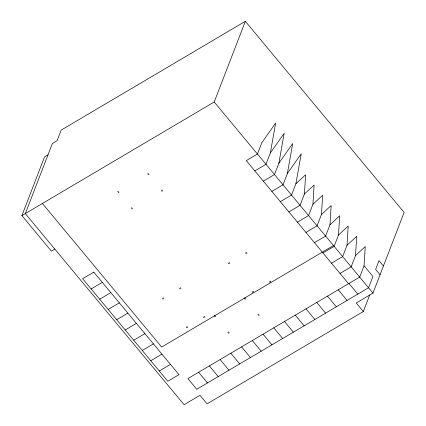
<?xml version="1.0" encoding="UTF-8"?>
<svg xmlns="http://www.w3.org/2000/svg" width="426" height="426" viewBox="0 0 426 426"><rect width="100%" height="100%" fill="white"/><g stroke="black" fill="none" stroke-linecap="round" stroke-linejoin="round"><path stroke-width="0.64" d="M288.887 211.908L300.053 205.311L304.414 194.011L305.607 174.761L295.894 183.76L291.533 195.06L280.367 201.658M297.407 222.164L308.573 215.567L312.934 204.267L314.122 185.017L304.414 194.011M305.927 232.42L317.093 225.823L321.454 214.523L322.642 195.268L312.934 204.267M314.447 242.676L325.613 236.079L329.974 224.779L331.162 205.524L321.454 214.523M322.961 252.932L334.133 246.334L338.489 235.035L339.682 215.78L329.974 224.779M331.481 263.188L342.648 256.59L347.009 245.285L348.202 226.036L338.489 235.035M340.001 273.439L351.168 266.841L355.529 255.541L356.722 236.292L347.009 245.285M364.049 265.797L372.91 276.463L368.549 287.763L196.753 389.263L187.893 378.597L359.688 277.097L364.049 265.797L365.242 246.542L355.529 255.541M254.812 170.89L265.978 164.292L270.334 152.993L275.67 123.002L261.82 142.737L257.458 154.036L246.292 160.634L348.521 283.695M263.327 181.146L274.493 174.548L278.854 163.249L284.19 133.258L270.334 152.993M271.847 191.402L283.013 184.804L287.374 173.504L292.71 143.514L278.854 163.249M295.894 183.76L301.23 153.77L287.374 173.504M54.8 249.072L51.365 251.1L21.886 215.62L44.549 156.885L47.989 154.856M21.886 215.62L214.214 101.984L245.344 21.3L404.114 212.414L372.979 293.093L356.227 302.993L363.314 311.523L207.068 403.843L199.98 395.312L184.091 404.7L25.326 213.586L52.361 143.525L57.084 140.734L61.184 130.111L245.344 21.3M363.314 311.523L369.736 294.883M91.143 288.956L102.315 282.358M99.663 299.212L110.829 292.614M108.183 309.468L119.349 302.87M116.703 319.724L127.869 313.126M125.223 329.98L136.389 323.382M133.743 340.236L144.909 333.638M142.263 350.486L153.429 343.888M333.483 245.552L161.688 347.057L42.419 203.49M150.783 360.742L161.949 354.144M159.297 370.998L170.464 364.4M383.443 265.973L379.012 260.643L375.636 269.402L380.067 274.733M214.214 101.984L372.979 293.093M348.953 283.444L357.813 294.105M338.212 289.786L347.073 300.452M327.477 296.129L336.338 306.795M316.742 302.476L325.597 313.137M306.001 308.818L314.862 319.484M295.266 315.16L304.127 325.826M284.525 321.508L293.386 332.173M273.79 327.85L282.651 338.516M263.055 334.192L271.916 344.858M252.314 340.539L261.175 351.205M241.579 346.881L250.44 357.547M230.844 353.229L239.7 363.889M220.109 359.565L228.964 370.237M209.368 365.907L218.229 376.573M198.633 372.255L207.494 382.921M229.859 263.3A1.124 0.506 59.4 0 1 229.172 262.48M229.002 263.811A1.124 0.506 59.4 0 1 228.315 262.986M247.037 253.15A1.124 0.506 59.4 0 1 246.356 252.33M246.18 253.662A1.124 0.506 59.4 0 1 245.493 252.836M270.893 281.868A1.124 0.506 59.4 0 1 270.206 281.043M270.031 282.374A1.124 0.506 59.4 0 1 269.349 281.549M253.715 292.018A1.124 0.506 59.4 0 1 253.028 291.192M252.852 292.524A1.124 0.506 59.4 0 1 252.171 291.698M204.081 317.674A1.124 0.506 59.4 0 1 203.394 316.848M204.938 317.162A1.124 0.506 59.4 0 1 204.256 316.342M186.902 327.823A1.124 0.506 59.4 0 1 186.215 326.998M187.76 327.317A1.124 0.506 59.4 0 1 187.078 326.492M163.046 299.111A1.124 0.506 59.4 0 1 162.365 298.285M163.909 298.599A1.124 0.506 59.4 0 1 163.222 297.779M180.225 288.956A1.124 0.506 59.4 0 1 179.543 288.136M181.087 288.45A1.124 0.506 59.4 0 1 180.4 287.625M245.722 298.573A1.124 0.335 -39.7 0 1 244.859 299.084M245.041 297.753A1.124 0.335 -39.7 0 1 244.178 298.264M259.354 314.984A1.124 0.335 -39.7 0 1 258.491 315.49M258.673 314.164A1.124 0.335 -39.7 0 1 257.81 314.67M229.289 332.743A1.124 0.335 -39.7 0 1 228.427 333.254M228.608 331.923A1.124 0.335 -39.7 0 1 227.745 332.434M215.657 316.337A1.124 0.335 -39.7 0 1 214.795 316.848M214.976 315.517A1.124 0.335 -39.7 0 1 214.113 316.028M131.996 207.686A1.124 0.335 -39.7 0 1 131.128 208.197M132.672 208.506A1.124 0.335 -39.7 0 1 131.81 209.017M118.364 191.279A1.124 0.335 -39.7 0 1 117.501 191.791M119.046 192.099A1.124 0.335 -39.7 0 1 118.183 192.611M148.429 173.515A1.124 0.335 -39.7 0 1 147.566 174.026M149.111 174.335A1.124 0.335 -39.7 0 1 148.248 174.846M162.056 189.927A1.124 0.335 -39.7 0 1 161.193 190.433M162.737 190.747A1.124 0.335 -39.7 0 1 161.875 191.253M93.795 272.107L82.628 278.705L167.817 381.254L178.984 374.656L93.795 272.107"/></g></svg>
